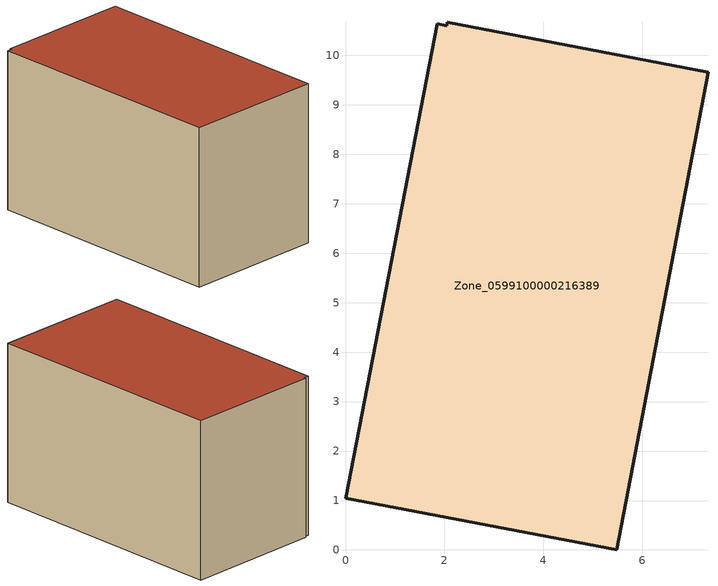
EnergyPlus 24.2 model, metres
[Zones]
Zone_0599100000216389
 floor ground (C_G): 5.48,0 0,1.05 1.85,10.64 2.05,10.6 2.06,10.67 7.33,9.66 z0
 wall outside (C_F): 5.48,0 7.33,9.66 2.06,10.67 2.05,10.6 1.85,10.64 0,1.05 5.48,0 z0:6.28
 roof outside (C_R): 0,1.05 5.48,0 7.33,9.66 2.06,10.67 2.05,10.6 1.85,10.64 z6.28
[BUILDING]
Pand.0599100000216389: North Axis=0; Terrain=City; Loads Convergence Tolerance Value=0.04; Temperature Convergence Tolerance Value=0.4; Solar Distribution=FullExterior; Maximum Number of Warmup Days=25; Minimum Number of Warmup Days=1
[Site:Location]
Rotterdam.The.Hague.AP_ZH_NLD Design_Conditions: Latitude=51.96; Longitude=4.45; Time Zone=1; Elevation=-4.5
[SITE:GROUNDTEMPERATURE:BUILDINGSURFACE]
18, 18, 18, 18, 18, 18, 18, 18, 18, 18, 18, 18
[MATERIAL] Thermal Absorptance=0.9; Solar Absorptance=0.7; Visible Absorptance=0.7
Name | Roughness | Thickness | Conductivity | Density | Specific Heat
G.TC.1946-1964 | MediumSmooth | 0.15 | 1 | 540 | 1210
F.TC.1946-1964 | Rough | 0.3 | 0.857143 | 1920 | 840
R.TC.1946-1964 | MediumRough | 0.2 | 0.235294 | 1500 | 1000
[CONSTRUCTION]
C_G: G.TC.1946-1964
C_F: F.TC.1946-1964
C_R: R.TC.1946-1964
[ZONE]
Zone_0599100000216389: Type=1; Multiplier=1; Ceiling Height=Autocalculate; Volume=Autocalculate; Floor Area=autocalculate; Part of Total Floor Area=Yes
[ZONEINFILTRATION:DESIGNFLOWRATE]
Infil_Zone_0599100000216389: Zone or ZoneList or Space or SpaceList=Zone_0599100000216389; Schedule=AlwaysOn; Design Flow Rate Calculation Method=Flow/Area; Flow Rate per Floor Area=0.003; Constant Term Coefficient=1; Temperature Term Coefficient=0; Velocity Term Coefficient=0; Velocity Squared Term Coefficient=0
[HVACTEMPLATE:ZONE:IDEALLOADSAIRSYSTEM]
Zone_0599100000216389: Maximum Heating Supply Air Temperature=50; Minimum Cooling Supply Air Temperature=13; Maximum Heating Supply Air Humidity Ratio=0.0156; Minimum Cooling Supply Air Humidity Ratio=0.0077; Heating Limit=NoLimit; Cooling Limit=NoLimit; Dehumidification Control Type=ConstantSensibleHeatRatio; Cooling Sensible Heat Ratio=0.7; Dehumidification Setpoint=60; Humidification Control Type=None; Humidification Setpoint=30; Outdoor Air Method=None; Outdoor Air Flow Rate per Person=0.00944; Outdoor Air Flow Rate per Zone Floor Area=0; Outdoor Air Flow Rate per Zone=0; Demand Controlled Ventilation Type=None; Outdoor Air Economizer Type=NoEconomizer; Heat Recovery Type=None; Sensible Heat Recovery Effectiveness=0.7; Latent Heat Recovery Effectiveness=0.65
[ZONECONTROL:THERMOSTAT]
ThermostatControl_Zone_0599100000216389: Zone or ZoneList=Zone_0599100000216389; Control Type Schedule=DualSetpointControlType; Control 1=Thermostat_Zone_0599100000216389; Temperature Difference Between Cutout And Setpoint=0
[THERMOSTATSETPOINT:DUALSETPOINT]
Thermostat_Zone_0599100000216389: Heating Setpoint Temperature Schedule=HeatingSetpoint_Zone_0599100000216389; Cooling Setpoint Temperature Schedule=CoolingSetpoint_Zone_0599100000216389
[SCHEDULE:COMPACT]
HeatingSetpoint_Zone_0599100000216389: Through: 12/31, For: AllDays, Until: 24:00, 21
CoolingSetpoint_Zone_0599100000216389: Through: 12/31, For: AllDays, Until: 24:00, 24
DualSetpointControlType: Through: 12/31, For: AllDays, Until: 24:00, 4
AlwaysOn: Through: 12/31, For: AllDays, Until: 24:00, 1
